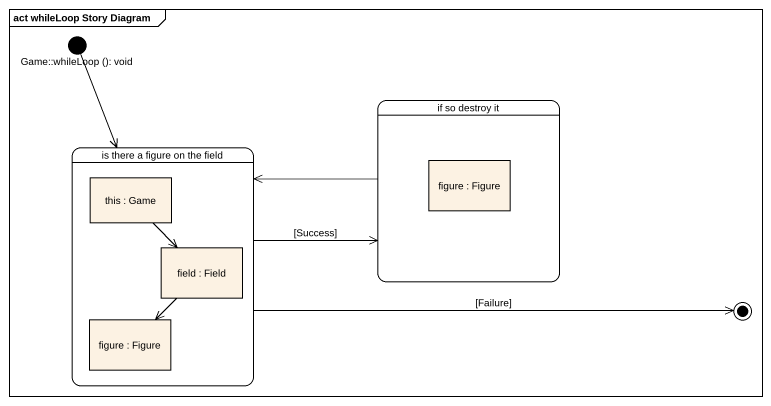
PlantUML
@startuml
mainframe act whileLoop Story Diagram
hide empty description
state "Game::whileLoop (): void" as Game_whileLoop_void <<start>>
state "if so destroy it" as if_so_destroy_it {
  state "figure : Figure" as figure <<object>>
}
state "is there a figure on the field" as is_there_a_figure_on_the {
  state "this : Game" as this <<object>>
  state "field : Field" as field <<object>>
  state "figure : Figure" as figure_2 <<object>>
}
Game_whileLoop_void --> is_there_a_figure_on_the
if_so_destroy_it -left-> is_there_a_figure_on_the
is_there_a_figure_on_the -right-> if_so_destroy_it : [Success]
this --> field
field --> figure_2
is_there_a_figure_on_the -right-> [*] : [Failure]
@enduml
